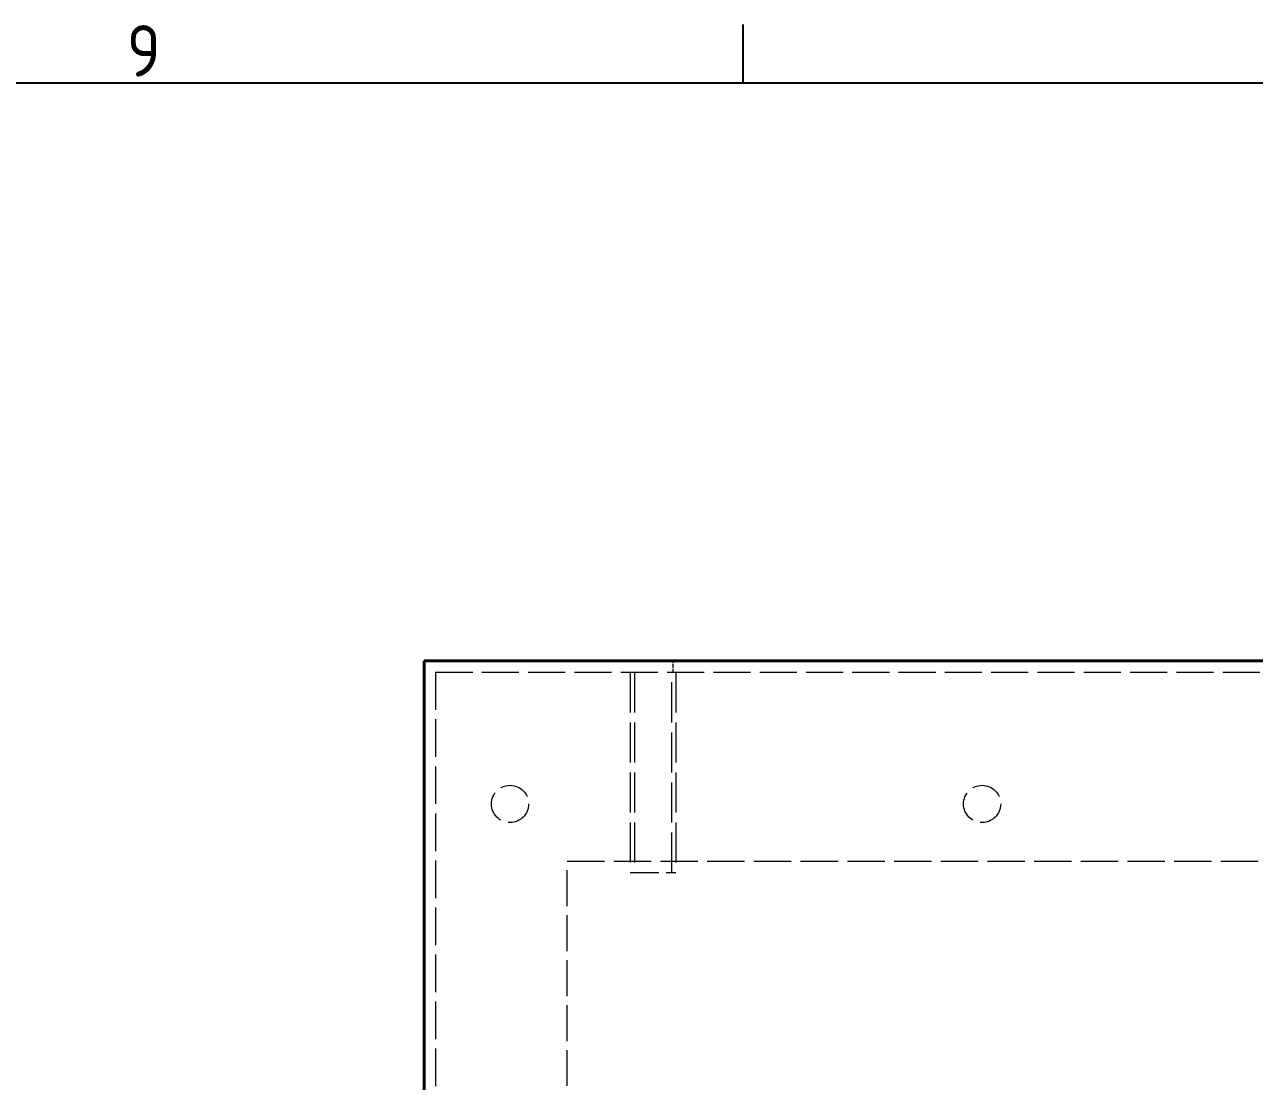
# Model space of a CAD drawing. Header units: millimetres. Extents: x 0 to 2523, y 0 to 1782.
# Drawn here: x 715.4 to 930.4, y 1547.6 to 1732.2 of the extents above; entities that cross this region are included whole.
import ezdxf

# ---------------------------------------------------------------- set-up
doc = ezdxf.new("R2010")
doc.units = ezdxf.units.MM
doc.header["$LTSCALE"] = 3
doc.linetypes.add('DASHED', pattern=[0.2067, 0.1654, -0.0413])
doc.layers.get('0').update_dxf_attribs({"color": 3, "lineweight": 25})
for name, color, linetype, lineweight in [('가려진 것(ISO)', 2, 'DASHED', 18), ('가시적인 것(ISO)', 3, 'Continuous', 40), ('경계(ISO)', 7, 'Continuous', 25)]:
    doc.layers.add(name, color=color, linetype=linetype, lineweight=lineweight)
doc.styles.add('문자 텍스트_M2B', font='isocp.shx')

# ---------------------------------------------------------------- blocks, each defined once
blk = doc.blocks.new('경계 Default Border')
at = {"layer": '경계(ISO)'}
blk.add_line((280.333, 574), (280.333, 577.4), dxfattribs=at)
at = {"layer": '경계(ISO)', "flags": 128}
blk.add_lwpolyline([(20, 20), (20, 574), (821, 574), (821, 20), (20, 20)], dxfattribs=at)
at = {"layer": '경계(ISO)', "color": 2, "insert": (244.436, 574.371), "char_height": 3, "attachment_point": 7, "style": '문자 텍스트_M2B'}
blk.add_mtext('9', dxfattribs=at)

msp = doc.modelspace()

# ---------------------------------------------------------------- linework, layer by layer
at = {"layer": '가려진 것(ISO)', "ltscale": 1.269698}
msp.add_line((828.7766, 1619.033), (828.7766, 1621.033), dxfattribs=at)
at = {"layer": '가려진 것(ISO)', "ltscale": 13.047749}
msp.add_line((787.2766, 1619.033), (1143.2766, 1619.033), dxfattribs=at)
at = {"layer": '가려진 것(ISO)', "ltscale": 13.251719}
msp.add_line((787.2766, 1619.033), (787.2766, 1430.033), dxfattribs=at)
at = {"layer": '가려진 것(ISO)', "ltscale": 14.110627}
for p, q in [((821.2766, 1619.033), (821.2766, 1584.033)), ((822.0206, 1619.033), (822.0206, 1584.033)), ((828.5326, 1584.033), (828.5326, 1619.033)), ((829.2766, 1619.033), (829.2766, 1584.033))]:
    msp.add_line(p, q, dxfattribs=at)
at = {"layer": '가려진 것(ISO)', "ltscale": 12.670768}
msp.add_line((810.2766, 1476.033), (810.2766, 1586.033), dxfattribs=at)
at = {"layer": '가려진 것(ISO)', "ltscale": 13.155773}
msp.add_line((810.2766, 1586.033), (1120.2766, 1586.033), dxfattribs=at)
at = {"layer": '가려진 것(ISO)', "ltscale": 10.132536}
msp.add_line((821.2766, 1584.033), (829.2766, 1584.033), dxfattribs=at)
at = {"layer": '가려진 것(ISO)', "ltscale": 10.976913}
for centre in [(800.2766, 1596.033), (882.7766, 1596.033)]:
    msp.add_circle(centre, 3.25, dxfattribs=at)
at = {"layer": '가시적인 것(ISO)'}
for p, q in [((1145.2766, 1621.033), (785.2766, 1621.033)), ((785.2766, 1621.033), (785.2766, 1428.033))]:
    msp.add_line(p, q, dxfattribs=at)

# ---------------------------------------------------------------- block references
at = {"xscale": 3, "yscale": 3, "zscale": 3}
msp.add_blockref('경계 Default Border', (0, 0), dxfattribs=at)

doc.saveas('drawing.dxf')
